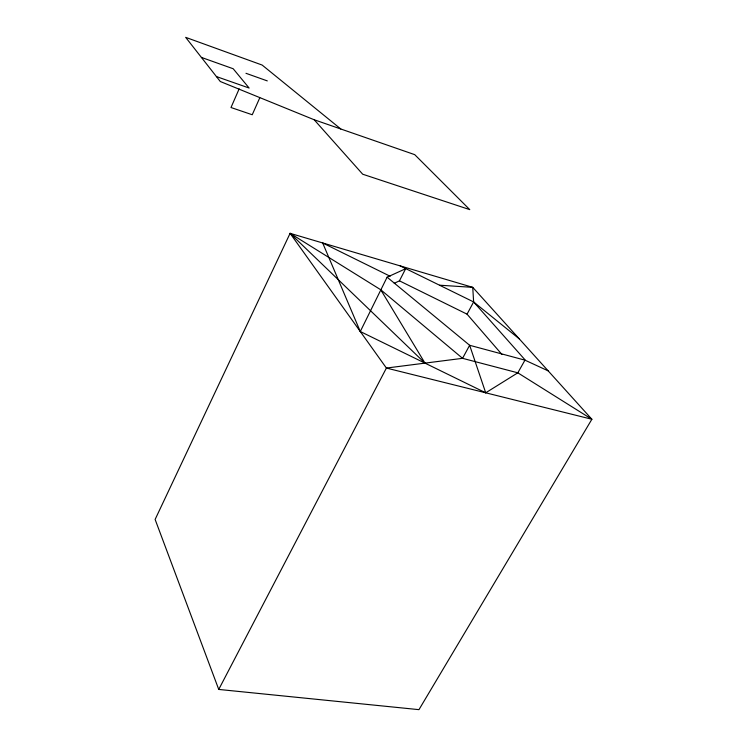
<?xml version="1.0" encoding="UTF-8"?>
<svg xmlns="http://www.w3.org/2000/svg" width="747" height="747" viewBox="0 0 747 747"><rect width="100%" height="100%" fill="white"/><g stroke="black" fill="none" stroke-linecap="round" stroke-linejoin="round"><path stroke-width="1.12" d="M239.161 88.856L230.991 107.521L252.243 114.749L259.769 97.829M548.167 370.867L524.964 360.157L469.648 345.282L462.561 358.327L380.737 289.752L290.097 233.335L155.124 519.445L218.74 689.434L418.964 709.65L591.876 419.263L472.739 287.352L290.097 233.335L386.404 368.056L591.876 419.263L517.82 372.818L462.561 358.327L386.404 368.056L218.74 689.434M400.187 265.895L473.626 301.937L525.094 359.923L517.82 372.818L485.709 392.801L360.278 331.509L387.114 277.184L405.658 268.715M394.248 283.309L399.449 280.835L405.77 268.49M501.909 354.433L467.052 314.16L473.626 301.937L472.739 287.352L439.694 285.205M314.16 119.744L414.716 154.648L469.76 209.627L362.706 174.219L314.16 119.744L220.29 81.507L185.667 37.35L262.141 65.054L340.791 128.988M216.415 76.567L249.125 88.043L233.185 68.743L201.401 57.416M245.968 73.299L267.295 80.9M390.111 276.231L322.676 242.971L360.278 331.509M399.449 280.835L467.052 314.16M473.626 301.937L519.23 338.83M387.114 277.184L469.648 345.282L485.709 392.801M290.097 233.335L424.987 363.126L380.737 289.752"/></g></svg>
